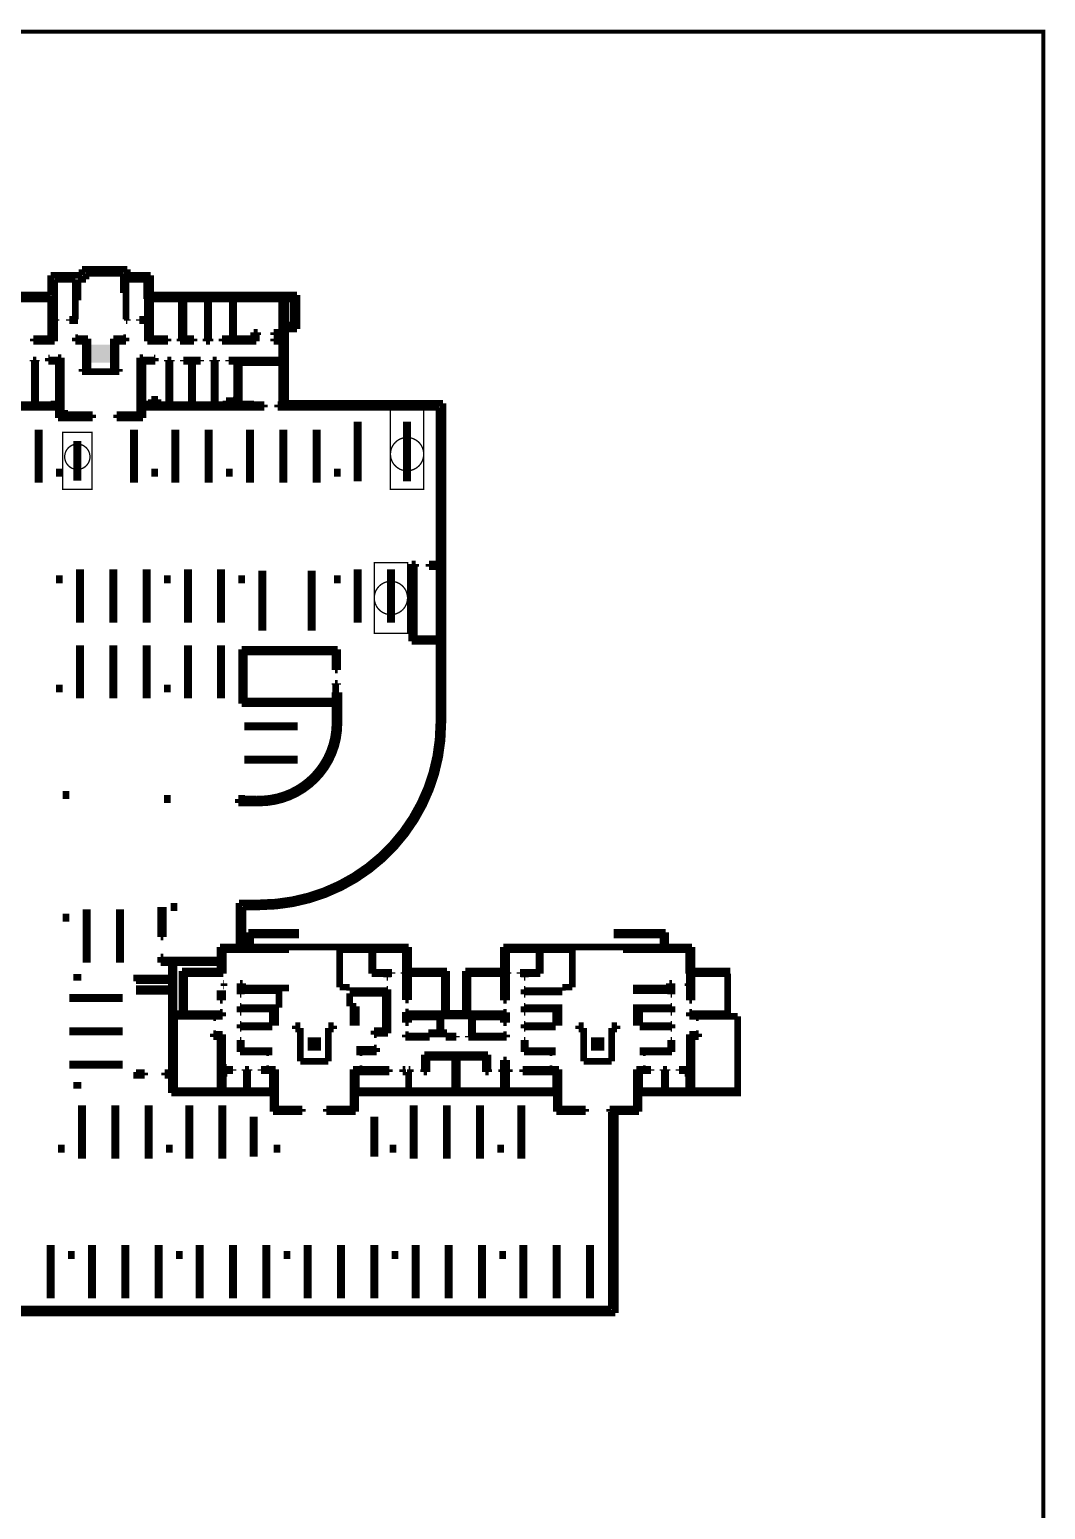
# Model space of a CAD drawing. Header units: millimetres. Extents: x 0 to 1249171, y -42321 to 335084.
# Drawn here: x 872781 to 949071, y 223850 to 334984 of the extents above; entities that cross this region are included whole.
import ezdxf

# ---------------------------------------------------------------- set-up
doc = ezdxf.new("R2010")
doc.units = ezdxf.units.MM
doc.header["$LTSCALE"] = 1000
doc.linetypes.add('A6-DK-B1F$0$HIDDEN2', pattern=[4.7625, 3.175, -1.5875])
for name, color, linetype in [('A6-DK-B1F$0$A-PRKG', 175, 'A6-DK-B1F$0$HIDDEN2'), ('P_core', 1, 'Continuous'), ('P_lot', 5, 'Continuous'), ('留孔', 1, 'Continuous')]:
    doc.layers.add(name, color=color, linetype=linetype)
doc.layers.add('P_wall', color=7, linetype='Continuous', lineweight=50)
doc.layers.get('0').off()
doc.layers.get('A6-DK-B1F$0$A-PRKG').off()

# ---------------------------------------------------------------- blocks, each defined once
blk = doc.blocks.new('A6-DK-B1F$0$wzatcw')
at = {"extrusion": (-5.18032e-09, -4.99617e-22, 1), "elevation": 0}
blk.add_lwpolyline([(3350, 5500), (2450, 200), (1550, 5500)], dxfattribs=at)
blk.add_lwpolyline([(3350, 5500), (1550, 5500), (1550, 200), (3350, 200)], close=True, dxfattribs=at)
at = {"layer": 'P_lot', "const_width": 600, "elevation": 0}
blk.add_lwpolyline([(2450, 5100), (2450, 600)], dxfattribs=at)
blk = doc.blocks.new('A6-DK-B1F$0$标准车位')
blk.add_lwpolyline([(350, 4600), (1250, 0), (2150, 4600)])
blk.add_lwpolyline([(350, 4600), (2150, 4600), (2150, 0), (350, 0)], close=True)
at = {"layer": 'P_lot', "const_width": 600}
blk.add_lwpolyline([(1250, 300), (1250, 4300)], dxfattribs=at)
blk = doc.blocks.new('A6-DK-B1F$0$$0$A$C46FA2BC5')
at = {"layer": 'P_lot', "const_width": 600}
blk.add_lwpolyline([(-1100, -650), (-1100, -3650)], dxfattribs=at)

msp = doc.modelspace()

# ---------------------------------------------------------------- linework, layer by layer
at = {"layer": 'P_core'}
for points in [[(878817, 309980), (877417, 309980), (878817, 311330), (877417, 311330)], [(893667, 259310), (894667, 259310), (893667, 258310), (894667, 258310)], [(915947, 259310), (914947, 259310), (915947, 258310), (914947, 258310)]]:
    msp.add_solid(points, dxfattribs=at)
at = {"layer": 'P_wall', "const_width": 300}
msp.add_lwpolyline([(710902, 334834), (948921, 334834), (948921, -42071), (710902, -42071)], close=True, dxfattribs=at)
at = {"layer": 'P_wall', "const_width": 500}
for points in [[(874357, 316525), (876227, 316525)], [(874357, 315055), (874357, 316525)], [(874367, 316525), (876707, 316525)], [(874367, 315055), (874367, 316525)], [(876707, 316975), (880127, 316975)], [(876707, 316525), (876707, 316975)], [(877007, 316605), (877007, 316225)], [(877207, 316605), (877007, 316605)], [(877207, 316675), (877207, 316605)], [(879827, 316675), (877207, 316675)], [(879827, 315205), (879827, 316675)], [(881877, 316525), (880077, 316525)], [(880127, 316975), (880127, 316525)], [(880127, 316525), (881867, 316525)], [(881867, 316525), (881867, 315055)], [(881877, 316525), (881877, 315055)], [(874657, 316225), (874657, 313215)], [(874657, 316225), (876227, 316225)], [(874667, 316225), (874667, 314755)], [(876207, 316225), (874667, 316225)], [(876207, 314655), (876207, 316225)], [(876227, 316225), (876227, 313215)], [(876407, 316225), (876407, 314655)], [(877007, 316225), (876407, 316225)], [(880027, 316225), (880027, 315205)], [(881567, 316225), (880027, 316225)], [(881627, 316225), (880027, 316225)], [(880027, 313215), (880027, 316225)], [(881567, 314755), (881567, 316225)], [(881627, 311575), (881627, 316225)], [(853927, 315055), (874357, 315055)], [(868517, 315055), (874367, 315055)], [(872057, 314805), (874357, 314805)], [(873242, 314805), (872057, 314805)], [(874667, 314755), (872067, 314755)], [(874357, 311775), (874357, 314805)], [(876407, 314655), (876207, 314655)], [(880027, 315205), (879827, 315205)], [(884177, 314755), (881567, 314755)], [(881867, 315055), (892017, 315055)], [(892017, 315055), (881877, 315055)], [(881877, 311775), (881877, 314805)], [(881877, 314805), (884177, 314805)], [(884177, 314805), (884177, 311765)], [(884177, 311765), (884177, 314805)], [(884177, 311575), (884177, 314755)], [(884357, 311765), (884357, 314805)], [(884357, 311765), (884357, 314805)], [(884357, 314805), (886132, 314805)], [(884377, 314755), (884377, 311775)], [(891717, 314754), (884377, 314755)], [(886132, 311775), (886132, 314805)], [(886232, 311775), (886232, 314805)], [(886232, 314805), (888007, 314805)], [(888007, 311775), (888007, 314805)], [(888007, 314805), (891767, 314805)], [(888107, 311775), (888107, 314805)], [(891717, 311775), (891717, 314754)], [(891767, 312390), (891767, 314805)], [(892016, 310175), (892017, 315055)], [(892017, 315055), (892867, 315055)], [(892017, 315055), (892017, 312805)], [(892867, 315055), (892017, 315055)], [(892017, 314805), (892617, 314805)], [(892567, 314755), (892017, 314755)], [(892567, 312805), (892567, 314755)], [(892617, 314805), (892617, 312755)], [(892867, 315055), (892867, 312505)], [(892867, 312505), (892867, 315055)], [(874657, 313215), (874757, 313215)], [(874757, 313215), (874757, 313115)], [(875757, 313215), (875757, 313115)], [(875757, 313215), (876227, 313215)], [(880127, 313215), (880027, 313215)], [(880127, 313215), (880127, 313115)], [(881027, 313215), (881627, 313215)], [(881027, 313215), (881027, 313115)], [(874657, 313115), (874657, 311575)], [(874657, 313115), (874757, 313115)], [(875757, 313115), (876407, 313115)], [(880127, 313115), (880027, 313115)], [(881627, 313115), (881027, 313115)], [(889617, 312255), (889617, 311775)], [(889917, 312255), (889617, 312255)], [(889817, 312055), (889817, 311575)], [(889917, 312055), (889817, 312055)], [(889917, 312055), (889917, 312255)], [(891767, 312255), (891117, 312255)], [(891117, 312055), (891117, 312255)], [(891767, 312055), (891117, 312055)], [(891767, 310175), (891767, 312390)], [(892017, 312805), (892567, 312805)], [(892617, 312755), (892017, 312755)], [(892867, 312505), (892017, 312505)], [(892017, 312505), (892017, 306925)], [(892017, 312505), (892867, 312505)], [(873057, 311775), (873057, 311575)], [(873057, 311775), (874357, 311775)], [(873057, 311575), (874657, 311575)], [(876207, 311855), (876207, 311575)], [(876407, 311855), (876207, 311855)], [(876207, 311575), (876957, 311575)], [(876407, 311775), (876407, 311855)], [(877157, 311775), (876407, 311775)], [(876957, 311775), (876957, 309305)], [(876957, 311575), (876957, 309305)], [(877157, 309305), (877157, 311775)], [(879077, 311775), (879827, 311775)], [(879077, 309305), (879077, 311775)], [(879277, 311775), (879277, 309305)], [(879277, 311575), (879277, 309305)], [(880027, 311575), (879277, 311575)], [(879827, 311855), (880027, 311855)], [(879827, 311775), (879827, 311855)], [(880027, 311855), (880027, 311575)], [(883177, 311575), (881627, 311575)], [(883177, 311775), (881877, 311775)], [(883177, 311575), (883177, 311775)], [(884077, 311575), (884077, 311775)], [(885132, 311775), (884077, 311775)], [(885132, 311575), (884077, 311575)], [(884757, 311575), (884177, 311575)], [(884377, 311775), (884757, 311775)], [(884757, 311775), (884757, 311575)], [(885132, 311775), (885132, 311575)], [(886032, 311775), (886132, 311775)], [(886032, 311775), (886032, 311575)], [(886332, 311575), (886032, 311575)], [(886232, 311775), (886332, 311775)], [(886332, 311775), (886332, 311575)], [(887232, 311775), (887232, 311575)], [(887232, 311775), (888007, 311775)], [(889817, 311575), (887232, 311575)], [(889617, 311775), (888007, 311775)], [(891117, 311775), (891717, 311775)], [(891117, 311575), (891117, 311775)], [(891717, 311575), (891117, 311575)], [(891717, 306925), (891717, 311575)], [(873047, 310075), (873047, 310175)], [(873297, 310175), (873047, 310175)], [(873047, 310075), (873147, 310075)], [(873147, 306825), (873147, 310075)], [(873247, 310075), (873297, 310075)], [(873247, 306825), (873247, 310075)], [(873297, 310075), (873297, 310175)], [(874197, 310325), (874297, 310325)], [(874197, 310175), (874197, 310325)], [(874927, 310175), (874197, 310175)], [(874197, 310075), (874197, 310175)], [(874927, 310075), (874197, 310075)], [(874297, 310325), (874297, 310175)], [(874927, 310175), (874927, 310355)], [(874927, 310355), (875127, 310355)], [(874927, 306875), (874927, 310355)], [(875177, 310355), (874927, 310355)], [(874927, 306825), (874927, 310075)], [(874927, 306825), (874927, 310075)], [(875127, 310355), (875127, 306875)], [(875177, 306075), (875177, 310355)], [(881057, 310355), (881057, 306825)], [(881307, 310355), (881057, 310355)], [(881107, 310355), (881307, 310355)], [(881107, 310155), (881107, 310355)], [(881107, 306875), (881107, 310155)], [(881307, 306825), (881307, 310355)], [(881307, 310355), (881307, 306875)], [(881307, 310175), (881657, 310175)], [(881857, 310075), (881307, 310075)], [(881657, 310175), (881757, 310175)], [(881757, 310175), (882227, 310175)], [(882227, 310075), (881857, 310075)], [(882127, 310325), (882127, 310175)], [(882227, 310325), (882127, 310325)], [(882227, 310175), (882227, 310325)], [(882227, 310075), (882227, 310175)], [(883127, 310075), (883127, 310175)], [(883127, 310175), (883427, 310175)], [(883427, 310075), (883127, 310075)], [(883227, 306625), (883227, 310075)], [(883327, 306825), (883327, 310075)], [(883427, 310075), (883427, 310175)], [(884327, 310075), (884327, 310175)], [(884327, 310175), (885627, 310175)], [(884927, 310075), (884327, 310075)], [(884927, 306825), (884927, 310075)], [(885027, 306825), (885027, 310075)], [(885627, 310075), (885027, 310075)], [(885627, 310075), (885027, 310075)], [(885627, 310075), (885627, 310175)], [(886527, 310075), (886527, 310175)], [(886527, 310175), (886827, 310175)], [(886627, 310075), (886527, 310075)], [(886627, 306825), (886627, 310075)], [(886727, 306825), (886727, 310075)], [(886827, 310075), (886727, 310075)], [(886827, 310075), (886827, 310175)], [(887727, 310075), (887727, 310175)], [(887727, 310175), (888327, 310175)], [(888327, 310075), (887727, 310075)], [(888327, 310175), (888327, 306625)], [(888327, 310175), (892017, 310175)], [(888327, 306625), (888327, 310075)], [(888527, 309975), (888527, 306825)], [(888527, 309975), (891767, 309975)], [(891767, 309975), (891767, 306825)], [(892017, 310175), (892017, 306650)], [(876707, 309505), (876707, 309305)], [(876957, 309505), (876707, 309505)], [(876707, 309305), (876957, 309305)], [(876957, 309305), (877157, 309305)], [(877567, 309305), (876957, 309305)], [(879277, 309305), (877567, 309305)], [(879277, 309305), (879077, 309305)], [(879277, 309505), (879527, 309505)], [(879527, 309305), (879277, 309305)], [(879527, 309505), (879527, 309305)], [(874927, 306625), (853357, 306625)], [(871467, 306825), (873147, 306825)], [(873247, 306825), (874927, 306825)], [(874367, 306875), (874927, 306875)], [(874367, 306625), (874367, 306875)], [(874927, 306625), (874367, 306625)], [(874927, 305825), (874927, 306625)], [(874927, 305825), (874927, 306625)], [(875127, 306875), (875177, 306875)], [(875177, 306875), (875177, 306425)], [(881057, 306875), (881057, 306075)], [(881107, 306875), (881057, 306875)], [(883227, 306825), (881057, 306825)], [(881057, 306075), (881057, 306825)], [(881107, 306875), (881107, 306875)], [(881307, 306875), (881307, 306875)], [(881932, 306875), (881307, 306875)], [(881307, 306625), (881932, 306625)], [(881307, 305825), (881307, 306625)], [(881307, 305825), (881307, 306625)], [(888327, 306625), (881307, 306625)], [(881932, 306625), (881932, 307225)], [(881932, 307225), (882432, 307225)], [(881932, 306625), (881932, 306875)], [(882432, 306625), (881932, 306625)], [(882432, 307225), (882432, 306625)], [(884927, 306825), (883327, 306825)], [(886627, 306825), (885027, 306825)], [(886727, 306825), (888327, 306825)], [(887532, 307125), (888132, 307125)], [(887532, 306625), (887532, 307125)], [(887532, 306625), (887532, 306875)], [(889632, 306625), (887532, 306625)], [(888132, 306625), (887532, 306625)], [(888132, 307125), (888132, 306875)], [(888132, 306875), (888317, 306875)], [(888317, 307425), (888517, 307425)], [(888317, 306875), (888317, 307425)], [(888327, 306625), (890417, 306625)], [(888517, 307425), (888517, 306875)], [(888517, 306875), (889632, 306875)], [(888527, 306825), (890417, 306825)], [(889632, 306875), (889632, 306625)], [(890417, 306624), (890417, 306824)], [(891417, 306825), (891767, 306825)], [(891417, 306624), (891417, 306824)], [(891417, 306625), (892017, 306625)], [(891717, 306925), (891717, 306925)], [(891717, 306625), (891717, 306925)], [(892017, 306625), (891717, 306625)], [(892017, 306925), (893115, 306925)], [(892017, 306925), (892017, 306625)], [(903817, 306925), (892017, 306925)], [(892017, 306625), (892017, 306625)], [(893115, 306625), (892017, 306625)], [(892017, 306625), (903517, 306625)], [(893115, 306925), (893115, 306625)], [(903517, 306625), (903517, 282900)], [(903817, 282900), (903817, 306925)], [(874927, 305825), (874927, 306425)], [(875427, 305825), (874927, 305825)], [(876067, 305825), (874927, 305825)], [(877526, 305825), (874927, 305825)], [(875177, 306425), (875427, 306425)], [(877526, 306075), (875177, 306075)], [(875427, 306425), (875427, 306075)], [(875427, 306075), (876067, 306075)], [(876067, 306075), (876067, 305825)], [(877526, 306075), (877526, 305825)], [(879326, 306075), (879326, 305825)], [(881057, 306075), (879326, 306075)], [(881307, 305825), (879326, 305825)], [(880167, 306075), (880167, 305825)], [(881057, 306075), (880167, 306075)], [(880167, 305825), (881307, 305825)], [(875017, 302000), (875017, 301400)], [(882182, 302000), (882182, 301400)], [(887782, 302000), (887782, 301400)], [(895882, 302000), (895882, 301400)], [(901467, 289481), (901467, 294850)], [(901467, 294850), (901767, 294850)], [(901667, 289528), (901667, 294650)], [(901667, 294650), (901767, 294650)], [(901767, 294850), (901767, 294650)], [(902767, 294850), (903517, 294850)], [(902767, 294850), (902767, 294650)], [(902767, 294650), (903517, 294650)], [(875017, 294000), (875017, 293400)], [(883117, 294000), (883117, 293400)], [(888717, 294000), (888717, 293400)], [(895882, 294000), (895882, 293400)], [(901467, 289050), (901467, 289481)], [(901467, 289050), (903517, 289050)], [(901667, 289250), (901667, 289528)], [(901667, 289250), (903517, 289250)], [(888717, 284350), (888717, 288450)], [(895917, 288450), (888717, 288450)], [(888917, 284550), (888917, 288250)], [(895717, 288250), (888917, 288250)], [(895717, 286900), (895717, 288250)], [(895917, 286900), (895917, 288450)], [(895917, 286900), (895717, 286900)], [(875017, 285800), (875017, 285200)], [(883117, 285800), (883117, 285200)], [(888717, 285800), (888717, 285200)], [(895717, 285800), (895717, 285900)], [(895917, 285900), (895717, 285900)], [(895767, 285800), (895767, 285200)], [(895917, 285800), (895917, 285900)], [(895717, 284350), (888717, 284350)], [(895717, 284550), (888917, 284550)], [(895717, 285200), (896017, 285200)], [(895717, 282900), (895717, 285200)], [(896017, 285200), (896017, 282900)], [(875517, 277800), (875517, 277200)], [(883117, 277500), (883117, 276900)], [(888467, 277200), (889790, 277200)], [(888467, 276900), (888467, 277200)], [(890017, 276900), (888467, 276900)], [(888717, 277500), (888717, 276900)], [(882617, 269100), (882617, 266829)], [(882817, 269100), (882817, 266829)], [(883617, 269400), (883617, 268800)], [(888517, 269400), (888517, 266100)], [(890017, 269400), (888517, 269400)], [(888517, 269100), (888517, 266100)], [(888717, 269100), (888717, 266100)], [(888817, 269100), (890017, 269100)], [(888817, 266100), (888817, 269100)], [(875517, 268600), (875517, 268000)], [(882817, 266829), (882617, 266829)], [(889197, 267190), (889197, 266090)], [(893017, 267190), (889197, 267190)], [(889397, 266990), (889397, 265890)], [(893017, 266990), (889397, 266990)], [(916647, 267190), (920547, 267190)], [(916647, 266990), (920347, 266990)], [(920347, 266990), (920347, 265890)], [(920547, 267190), (920547, 266090)], [(887077, 266090), (887077, 264290)], [(889197, 266090), (887077, 266090)], [(887327, 265890), (887327, 264090)], [(889397, 265890), (887327, 265890)], [(888517, 266100), (888817, 266100)], [(889397, 266090), (892257, 266090)], [(889397, 265890), (892257, 265890)], [(896077, 266090), (892257, 266090)], [(896057, 265890), (896057, 263070)], [(901257, 266090), (896077, 266090)], [(901007, 265890), (896077, 265890)], [(898467, 264090), (898467, 265890)], [(898567, 264190), (898567, 265890)], [(901007, 264090), (901007, 265890)], [(901257, 264290), (901257, 266090)], [(908357, 266090), (908357, 264290)], [(913537, 266090), (908357, 266090)], [(908607, 265890), (908607, 264090)], [(913537, 265890), (908607, 265890)], [(911047, 264190), (911047, 265890)], [(911147, 264090), (911147, 265890)], [(913537, 266090), (917357, 266090)], [(913537, 265890), (913537, 263070)], [(913537, 265890), (913537, 263070)], [(920347, 266090), (917357, 266090)], [(920347, 266090), (917357, 266090)], [(920347, 265890), (917357, 265890)], [(920347, 265890), (917357, 265890)], [(920347, 265890), (922287, 265890)], [(920547, 266090), (922537, 266090)], [(922287, 265890), (922287, 264090)], [(922537, 266090), (922537, 264290)], [(882617, 265329), (882617, 264900)], [(882817, 265329), (882617, 265329)], [(882617, 264900), (887067, 264900)], [(882817, 265329), (882817, 265100)], [(882817, 265100), (887067, 265100)], [(883417, 263755), (883417, 265100)], [(883617, 261090), (883617, 264900)], [(884217, 264290), (884217, 261090)], [(887077, 264290), (884217, 264290)], [(887077, 264290), (884217, 264290)], [(904117, 264290), (901257, 264290)], [(904117, 261100), (904117, 264290)], [(905497, 264290), (905497, 261100)], [(908357, 264290), (905497, 264290)], [(922537, 264290), (925397, 264290)], [(876667, 263805), (876067, 263805)], [(880567, 263755), (883417, 263755)], [(880767, 263555), (883417, 263555)], [(883417, 262955), (883417, 263555)], [(884417, 264090), (884417, 260890)], [(887327, 264090), (884417, 264090)], [(887327, 263350), (887377, 263350)], [(887377, 263150), (887327, 263150)], [(887377, 263350), (887377, 263150)], [(888777, 263350), (888577, 263350)], [(888577, 263350), (888577, 263150)], [(888577, 262810), (888577, 263150)], [(888777, 263010), (888777, 263350)], [(899997, 264090), (898467, 264090)], [(898567, 264190), (899997, 264190)], [(899607, 263800), (899607, 264090)], [(899707, 263800), (899607, 263800)], [(899707, 263800), (899707, 264090)], [(899997, 264190), (899997, 264090)], [(900897, 264190), (901007, 264190)], [(900897, 264190), (900897, 264090)], [(901007, 264090), (900897, 264090)], [(901007, 262100), (901007, 264090)], [(903917, 264090), (901007, 264090)], [(901257, 262100), (901257, 264090)], [(903917, 260900), (903917, 264090)], [(905697, 264090), (905697, 260900)], [(908607, 264090), (905697, 264090)], [(908357, 262090), (908357, 264090)], [(908717, 264190), (908607, 264190)], [(908607, 264090), (908717, 264090)], [(908607, 262090), (908607, 264090)], [(908717, 264190), (908717, 264090)], [(911047, 264190), (909617, 264190)], [(909617, 264190), (909617, 264090)], [(909617, 264090), (911147, 264090)], [(909907, 263800), (909907, 264090)], [(909907, 263800), (910007, 263800)], [(910007, 263800), (910007, 264090)], [(920837, 263350), (921037, 263350)], [(920837, 263010), (920837, 263350)], [(921037, 263350), (921037, 263150)], [(921037, 262810), (921037, 263150)], [(922237, 263350), (922337, 263350)], [(922237, 263350), (922237, 263150)], [(922237, 263150), (922337, 263150)], [(922287, 264090), (925197, 264090)], [(922337, 264090), (922337, 263350)], [(922337, 263150), (922337, 262090)], [(922537, 264090), (922537, 262090)], [(925197, 264090), (925197, 260890)], [(883417, 262955), (880767, 262955)], [(883417, 262755), (880767, 262755)], [(883417, 261090), (883417, 262755)], [(887077, 262820), (887077, 262090)], [(887277, 262090), (887077, 262090)], [(887277, 262820), (887277, 262090)], [(891507, 262810), (888577, 262810)], [(888577, 262540), (888577, 262810)], [(888677, 262540), (888577, 262540)], [(888677, 262540), (888677, 262810)], [(891507, 263010), (888777, 263010)], [(891507, 263010), (891507, 261540)], [(892257, 263010), (891507, 263010)], [(896077, 263070), (896827, 263070)], [(896827, 262800), (896827, 263070)], [(896827, 262800), (899607, 262800)], [(899507, 262600), (896827, 262600)], [(896827, 261640), (896827, 262600)], [(899507, 259810), (899507, 262600)], [(899607, 262800), (899607, 262900)], [(899707, 262900), (899607, 262900)], [(899707, 262800), (899707, 262900)], [(899707, 259610), (899707, 262800)], [(901257, 262100), (901007, 262100)], [(908357, 262090), (908607, 262090)], [(909907, 262800), (909907, 262900)], [(909907, 262900), (910007, 262900)], [(909907, 262800), (909907, 262540)], [(910007, 262540), (909907, 262540)], [(910007, 262800), (910007, 262900)], [(912787, 262800), (910007, 262800)], [(910007, 262700), (910007, 262540)], [(912787, 262700), (910007, 262700)], [(912787, 262800), (912787, 263070)], [(913537, 263070), (912787, 263070)], [(918107, 263010), (920837, 263010)], [(918107, 262810), (921037, 262810)], [(920937, 262540), (920937, 262810)], [(920937, 262540), (920937, 262810)], [(920937, 262540), (921037, 262540)], [(921037, 262540), (921037, 262810)], [(921037, 262540), (921037, 262810)], [(922337, 262090), (922537, 262090)], [(883417, 261090), (883417, 255110)], [(884217, 261090), (883417, 261090)], [(884417, 261090), (887077, 261090)], [(887077, 261190), (887277, 261190)], [(887077, 261090), (887077, 261190)], [(887277, 261190), (887277, 260890)], [(887277, 261190), (887277, 260890)], [(888577, 261190), (888577, 261640)], [(888677, 261640), (888577, 261640)], [(888677, 261190), (888577, 261190)], [(888677, 261540), (888677, 261640)], [(891507, 261540), (888677, 261540)], [(888677, 261190), (888677, 261440)], [(891007, 261440), (888677, 261440)], [(891007, 260190), (891007, 261440)], [(891507, 261440), (891257, 261440)], [(891257, 260190), (891257, 261440)], [(897327, 261640), (896827, 261640)], [(897077, 261440), (896827, 261440)], [(897077, 260190), (897077, 261440)], [(897327, 260190), (897327, 261640)], [(901007, 260400), (901007, 261200)], [(901257, 261200), (901007, 261200)], [(901257, 260400), (901257, 261200)], [(901257, 261090), (903917, 261090)], [(905497, 261100), (904117, 261100)], [(908357, 261090), (905697, 261090)], [(908357, 260400), (908357, 261190)], [(908357, 261190), (908607, 261190)], [(908607, 260400), (908607, 261190)], [(909907, 261640), (909907, 261190)], [(910007, 261640), (909907, 261640)], [(910007, 261190), (909907, 261190)], [(910007, 261640), (910007, 261540)], [(912787, 261540), (910007, 261540)], [(910007, 261440), (910007, 261190)], [(912287, 261440), (910007, 261440)], [(910007, 261290), (910007, 261190)], [(912287, 260190), (912287, 261440)], [(912787, 261440), (912537, 261440)], [(912537, 260190), (912537, 261440)], [(918107, 261540), (920937, 261540)], [(918107, 261440), (918357, 261440)], [(918357, 260190), (918357, 261440)], [(918607, 261440), (920937, 261440)], [(918607, 260190), (918607, 261440)], [(920937, 261540), (920937, 261640)], [(920937, 261540), (920937, 261640)], [(920937, 261640), (921037, 261640)], [(920937, 261190), (920937, 261440)], [(920937, 261190), (921037, 261190)], [(921037, 261190), (921037, 261640)], [(922337, 261190), (922337, 261090)], [(922337, 261190), (922537, 261190)], [(922337, 260890), (922337, 261090)], [(922537, 261190), (922537, 261090)], [(922537, 261090), (925197, 261090)], [(883667, 260890), (883667, 255310)], [(884417, 260890), (883667, 260890)], [(884417, 260890), (886577, 260890)], [(886577, 260890), (886577, 260790)], [(886777, 260790), (886577, 260790)], [(886777, 260890), (886777, 260790)], [(887277, 260890), (886777, 260890)], [(888577, 259990), (888577, 260290)], [(888677, 260290), (888577, 260290)], [(888677, 259990), (888577, 259990)], [(888677, 260190), (888677, 260290)], [(891007, 260190), (888677, 260190)], [(891007, 260090), (888677, 260090)], [(888677, 260090), (888677, 259990)], [(892727, 260190), (892727, 259940)], [(892727, 260190), (893107, 260190)], [(892727, 259940), (892857, 259940)], [(893107, 260010), (893107, 257490)], [(895607, 260190), (895227, 260190)], [(895227, 257490), (895227, 260010)], [(895607, 259940), (895477, 259940)], [(895607, 260190), (895607, 259940)], [(898657, 259810), (899507, 259810)], [(898657, 259510), (898657, 259810)], [(901257, 260400), (901007, 260400)], [(901257, 260840), (903567, 260840)], [(903567, 260840), (903567, 259650)], [(903667, 260900), (905947, 260900)], [(903667, 260900), (903667, 259650)], [(905697, 260900), (903917, 260900)], [(905947, 260900), (905947, 259400)], [(908347, 260840), (906047, 260840)], [(906047, 260840), (906047, 259400)], [(908357, 260400), (908607, 260400)], [(910007, 260290), (909907, 260290)], [(909907, 259990), (909907, 260290)], [(910007, 259990), (909907, 259990)], [(910007, 260290), (910007, 260190)], [(910007, 260190), (912287, 260190)], [(910007, 259990), (910007, 260090)], [(910007, 260090), (912287, 260090)], [(910947, 260190), (912287, 260190)], [(910947, 260090), (912287, 260090)], [(914007, 260190), (914007, 259940)], [(914007, 260190), (914387, 260190)], [(914007, 259940), (914137, 259940)], [(914387, 260010), (914387, 257490)], [(916887, 260190), (916507, 260190)], [(916507, 257490), (916507, 260010)], [(916887, 259940), (916757, 259940)], [(916887, 260190), (916887, 259940)], [(918607, 260190), (920937, 260190)], [(918607, 260090), (920937, 260090)], [(918607, 260090), (920937, 260090)], [(920937, 260190), (920937, 260290)], [(920937, 260290), (921037, 260290)], [(920937, 260090), (920937, 259990)], [(920937, 260090), (920937, 259990)], [(920937, 259990), (921037, 259990)], [(920937, 259990), (921037, 259990)], [(921037, 259990), (921037, 260290)], [(921037, 259990), (921037, 260090)], [(925197, 260890), (922337, 260890)], [(922837, 260890), (922837, 260790)], [(922837, 260790), (923037, 260790)], [(923037, 260890), (923037, 260790)], [(925197, 260890), (925947, 260890)], [(925947, 260890), (925947, 259189)], [(886577, 259590), (886577, 259340)], [(886777, 259590), (886577, 259590)], [(886577, 259340), (887077, 259340)], [(886777, 259590), (886777, 259540)], [(886777, 259540), (887277, 259540)], [(887077, 259340), (887077, 255310)], [(887277, 259540), (887277, 257310)], [(888577, 258190), (888577, 259090)], [(888677, 259090), (888577, 259090)], [(888677, 258290), (888677, 259090)], [(888677, 258990), (888677, 259090)], [(898657, 259510), (898857, 259510)], [(898857, 259610), (899707, 259610)], [(898857, 259510), (898857, 259610)], [(901007, 259300), (901007, 259500)], [(901257, 259500), (901007, 259500)], [(901007, 259300), (902817, 259300)], [(901257, 259400), (901257, 259500)], [(901257, 259400), (902717, 259400)], [(902717, 259650), (903567, 259650)], [(902717, 259400), (902717, 259650)], [(902817, 259550), (904017, 259550)], [(902817, 259300), (902817, 259550)], [(903667, 259650), (904117, 259650)], [(904017, 259550), (904017, 259300)], [(904017, 259300), (904827, 259300)], [(904117, 259650), (904117, 259400)], [(904117, 259400), (904827, 259400)], [(904827, 259400), (904787, 259400)], [(904827, 259300), (904787, 259300)], [(904827, 259300), (904827, 259400)], [(904827, 259300), (904827, 259400)], [(905947, 259400), (905727, 259400)], [(905727, 259300), (905727, 259400)], [(908607, 259300), (905727, 259300)], [(908357, 259400), (906047, 259400)], [(908357, 259400), (908357, 259500)], [(908357, 259500), (908607, 259500)], [(908607, 259500), (908607, 259300)], [(910007, 259090), (909907, 259090)], [(909907, 258190), (909907, 259090)], [(910007, 258990), (910007, 259090)], [(910007, 258290), (910007, 259090)], [(920937, 258290), (920937, 259090)], [(920937, 259090), (921037, 259090)], [(920937, 259090), (921037, 259090)], [(921037, 258190), (921037, 259090)], [(922337, 259540), (922337, 256690)], [(922837, 259540), (922337, 259540)], [(922537, 259340), (922537, 255310)], [(923037, 259340), (922537, 259340)], [(922837, 259590), (922837, 259540)], [(922837, 259590), (923037, 259590)], [(923037, 259590), (923037, 259340)], [(925947, 259189), (925947, 257110)], [(890567, 258190), (888577, 258190)], [(891007, 258290), (888677, 258290)], [(890567, 258140), (890567, 258190)], [(890767, 258140), (890567, 258140)], [(891007, 258190), (890767, 258190)], [(890767, 258140), (890767, 258190)], [(898657, 258390), (897327, 258390)], [(897327, 258190), (897567, 258190)], [(897567, 258140), (897567, 258190)], [(897567, 258140), (897767, 258140)], [(897767, 258190), (898857, 258190)], [(897767, 258140), (897767, 258190)], [(898657, 258510), (898657, 258390)], [(898857, 258510), (898657, 258510)], [(898857, 258190), (898857, 258510)], [(902417, 258000), (902417, 256890)], [(904837, 258000), (902417, 258000)], [(902417, 258000), (907197, 258000)], [(902617, 257800), (904707, 257800)], [(902617, 256690), (902617, 257800)], [(904707, 257800), (904707, 255310)], [(904907, 257800), (904907, 255310)], [(906997, 257800), (904907, 257800)], [(906997, 256690), (906997, 257800)], [(907197, 258000), (907197, 256890)], [(908357, 257600), (908607, 257600)], [(908357, 255310), (908357, 257600)], [(908607, 257600), (908607, 255310)], [(911847, 258190), (909907, 258190)], [(912287, 258290), (910007, 258290)], [(911847, 258140), (911847, 258190)], [(912047, 258140), (911847, 258140)], [(912287, 258190), (912047, 258190)], [(912047, 258140), (912047, 258190)], [(918607, 258290), (920937, 258290)], [(918607, 258190), (918847, 258190)], [(918847, 258140), (918847, 258190)], [(918847, 258140), (919047, 258140)], [(919047, 258190), (921037, 258190)], [(919047, 258140), (919047, 258190)], [(881417, 256650), (880767, 256650)], [(881417, 256650), (881417, 256450)], [(883417, 256650), (882917, 256650)], [(882917, 256650), (882917, 256450)], [(887277, 257310), (887327, 257310)], [(887327, 257310), (887327, 256690)], [(887327, 256690), (887527, 256690)], [(887327, 256590), (887327, 255310)], [(887627, 256590), (887327, 256590)], [(887527, 256890), (888067, 256890)], [(887527, 256690), (887527, 256890)], [(887627, 256790), (887627, 256590)], [(888067, 256790), (887627, 256790)], [(888067, 256890), (888067, 256790)], [(889267, 256890), (888967, 256890)], [(888967, 256890), (888967, 256790)], [(888967, 256790), (889067, 256790)], [(889067, 256790), (889067, 255310)], [(889167, 256890), (889267, 256890)], [(889267, 256790), (889167, 256790)], [(889167, 256790), (889167, 255310)], [(889167, 256790), (889267, 256790)], [(889267, 256890), (889267, 256790)], [(890567, 256890), (890167, 256890)], [(890167, 256890), (890167, 256790)], [(891007, 256790), (890167, 256790)], [(890567, 256890), (890567, 256940)], [(890767, 256940), (890567, 256940)], [(890767, 256890), (890767, 256940)], [(891257, 256890), (890767, 256890)], [(891007, 256790), (891007, 255310)], [(891257, 256890), (891257, 255310)], [(893107, 257490), (895227, 257490)], [(897077, 256890), (897567, 256890)], [(897077, 256890), (897077, 255310)], [(897327, 256690), (899807, 256690)], [(897327, 256690), (897327, 255310)], [(897567, 256940), (897767, 256940)], [(897567, 256890), (897567, 256940)], [(897567, 256940), (897767, 256940)], [(897767, 256890), (897767, 256940)], [(897767, 256890), (899807, 256890)], [(899807, 256890), (899807, 256690)], [(900807, 256890), (901007, 256890)], [(900807, 256890), (900807, 256690)], [(900807, 256690), (901007, 256690)], [(901367, 256890), (901257, 256890)], [(901257, 255310), (901257, 256690)], [(901257, 256690), (901367, 256690)], [(901367, 256890), (901367, 256690)], [(902367, 256890), (902367, 256690)], [(902417, 256890), (902367, 256890)], [(902367, 256690), (902617, 256690)], [(907247, 256690), (906997, 256690)], [(907197, 256890), (907247, 256890)], [(907247, 256890), (907247, 256690)], [(908247, 256890), (908247, 256690)], [(908247, 256890), (908357, 256890)], [(908357, 256690), (908247, 256690)], [(908357, 255310), (908357, 256690)], [(908807, 256890), (908607, 256890)], [(908807, 256690), (908607, 256690)], [(908807, 256890), (908807, 256690)], [(911847, 256890), (909807, 256890)], [(909807, 256890), (909807, 256690)], [(912287, 256690), (909807, 256690)], [(912047, 256940), (911847, 256940)], [(911847, 256890), (911847, 256940)], [(912047, 256940), (911847, 256940)], [(912047, 256890), (912047, 256940)], [(912537, 256890), (912047, 256890)], [(912287, 256690), (912287, 255310)], [(912537, 256890), (912537, 255310)], [(914387, 257490), (916507, 257490)], [(918357, 256890), (918847, 256890)], [(918357, 256890), (918357, 255310)], [(918607, 256790), (919447, 256790)], [(918607, 256790), (918607, 255310)], [(918847, 256890), (918847, 256940)], [(918847, 256940), (919047, 256940)], [(919047, 256890), (919047, 256940)], [(919047, 256890), (919447, 256890)], [(919447, 256890), (919447, 256790)], [(920347, 256890), (920647, 256890)], [(920347, 256890), (920347, 256790)], [(920447, 256890), (920347, 256890)], [(920347, 256790), (920447, 256790)], [(920447, 256790), (920347, 256790)], [(920447, 256790), (920447, 255310)], [(920547, 256790), (920547, 255310)], [(920647, 256790), (920547, 256790)], [(920647, 256890), (920647, 256790)], [(921547, 256890), (921547, 256790)], [(921547, 256890), (922087, 256890)], [(921547, 256790), (921987, 256790)], [(921987, 256790), (921987, 256590)], [(921987, 256590), (922287, 256590)], [(922087, 256890), (922087, 256690)], [(922087, 256690), (922337, 256690)], [(922287, 256590), (922287, 255310)], [(925947, 257110), (925947, 255310)], [(876667, 255705), (876067, 255705)], [(881417, 256450), (880567, 256450)], [(883417, 256450), (882917, 256450)], [(883417, 255110), (891057, 255110)], [(883667, 255310), (891257, 255310)], [(891057, 255110), (891057, 253710)], [(891257, 255310), (891257, 253910)], [(897077, 255310), (912537, 255310)], [(897077, 253910), (897077, 255310)], [(897277, 255110), (912337, 255110)], [(897277, 253710), (897277, 255110)], [(912337, 255110), (912337, 253710)], [(912537, 255310), (912537, 253910)], [(918357, 255310), (918357, 253910)], [(925947, 255310), (918357, 255310)], [(918557, 255110), (926197, 255110)], [(918557, 253710), (918557, 255110)], [(891057, 253710), (893267, 253710)], [(891257, 253910), (893267, 253910)], [(893267, 253710), (893267, 253910)], [(895067, 253710), (895067, 253910)], [(895067, 253910), (897077, 253910)], [(895067, 253710), (897277, 253710)], [(912337, 253710), (914547, 253710)], [(912537, 253910), (914547, 253910)], [(914547, 253710), (914547, 253910)], [(916347, 253710), (916347, 253910)], [(918357, 253910), (916347, 253910)], [(916347, 253710), (918557, 253710)], [(916467, 253700), (916767, 253700)], [(916467, 238900), (916467, 253700)], [(916767, 253700), (916767, 238600)], [(875167, 251250), (875167, 250650)], [(883266, 251250), (883266, 250650)], [(891366, 251250), (891366, 250650)], [(900067, 251250), (900067, 250650)], [(908167, 251250), (908167, 250650)], [(875916, 243250), (875916, 242650)], [(884016, 243250), (884016, 242650)], [(892116, 243250), (892116, 242650)], [(900217, 243250), (900217, 242650)], [(908316, 243250), (908316, 242650)], [(860317, 238900), (916467, 238900)], [(916767, 238600), (860317, 238600)]]:
    msp.add_lwpolyline(points, dxfattribs=at)
for points in [[(889790, 277200, 0.4254758), (895717, 282900)], [(890017, 269100, 0.4142136), (903817, 282900)], [(890017, 269400, 0.4142136), (903517, 282900)], [(890017, 276900, 0.4142125), (896017, 282900)]]:
    msp.add_lwpolyline(points, format="xyb", dxfattribs=at)
at = {"layer": '留孔', "const_width": 100}
for points in [[(899882, 306450), (902382, 306450), (902382, 300450), (899882, 300450)], [(875267, 304750), (877467, 304750), (877467, 300450), (875267, 300450)]]:
    msp.add_lwpolyline(points, close=True, dxfattribs=at)
msp.add_lwpolyline([(877317, 302904, 1), (875417, 302904, 1)], format="xyb", close=True, dxfattribs=at)
msp.add_lwpolyline([(902382, 303100, 1), (899882, 303100, 1), (902382, 303100, 1)], format="xyb", dxfattribs=at)
at = {"layer": '留孔', "const_width": 100, "elevation": 0}
msp.add_lwpolyline([(898667, 294950), (901167, 294950), (901167, 289650), (898667, 289650)], close=True, dxfattribs=at)
msp.add_lwpolyline([(901167, 292300, 1), (898667, 292300, 1), (901167, 292300, 1)], format="xyb", dxfattribs=at)

# ---------------------------------------------------------------- block references
at = {"layer": 'A6-DK-B1F$0$A-PRKG', "linetype": 'ByBlock', "xscale": -1}
msp.add_blockref('A6-DK-B1F$0$wzatcw', (899882, 300450, 0), dxfattribs=at)
at = {"layer": 'A6-DK-B1F$0$A-PRKG', "linetype": 'ByBlock'}
msp.add_blockref('A6-DK-B1F$0$wzatcw', (898682, 300450, 0), dxfattribs=at)
at = {"layer": 'A6-DK-B1F$0$A-PRKG', "linetype": 'ByBlock', "extrusion": (5.18032e-09, 4.99113e-22, -1), "zscale": -1}
for p in [(-874717, 300650, 0), (-881882, 300650, 0), (-884982, 300650, 0), (-887482, 300650, 0), (-890582, 300650, 0), (-893082, 300650, 0), (-895582, 300650, 0), (-877817, 284450, 0), (-880317, 284450, 0), (-882817, 284450, 0), (-885917, 284450, 0), (-888417, 284450, 0), (-877967, 249900, 0), (-880467, 249900, 0), (-882967, 249900, 0), (-886016, 249900, 0), (-888516, 249900, 0), (-902867, 249900, 0), (-905367, 249900, 0), (-907867, 249900, 0), (-910967, 249900, 0)]:
    msp.add_blockref('A6-DK-B1F$0$标准车位', p, dxfattribs=at)
at = {"layer": 'A6-DK-B1F$0$A-PRKG', "xscale": -1, "rotation": 180}
for p in [(877467, 300450), (890716, 249700, 0), (899767, 249700, 0)]:
    msp.add_blockref('A6-DK-B1F$0$$0$A$C46FA2BC5', p, dxfattribs=at)
at = {"layer": 'A6-DK-B1F$0$A-PRKG', "linetype": 'ByBlock', "extrusion": (5.18032e-09, -4.99294e-22, -1), "xscale": -1, "zscale": -1, "rotation": 180}
for p in [(-877817, 294750, 0), (-880317, 294750, 0), (-882817, 294750, 0), (-885917, 294750, 0), (-888417, 294750, 0), (-898667, 294750, 0), (-901167, 294750, 0), (-878317, 269205, 0), (-880817, 269205, 0), (-875616, 244000, 0), (-878716, 244000, 0), (-881216, 244000, 0), (-883716, 244000, 0), (-886816, 244000, 0), (-889316, 244000, 0), (-891816, 244000, 0), (-894916, 244000, 0), (-897416, 244000, 0), (-899916, 244000, 0), (-903016, 244000, 0), (-905516, 244000, 0), (-908016, 244000, 0), (-911116, 244000, 0), (-913616, 244000, 0), (-916116, 244000, 0)]:
    msp.add_blockref('A6-DK-B1F$0$标准车位', p, dxfattribs=at)
at = {"layer": 'A6-DK-B1F$0$A-PRKG', "linetype": 'ByBlock', "rotation": 180}
msp.add_blockref('A6-DK-B1F$0$wzatcw', (892717, 294950, 0), dxfattribs=at)
at = {"layer": 'A6-DK-B1F$0$A-PRKG', "linetype": 'ByBlock', "xscale": -1, "rotation": 180}
msp.add_blockref('A6-DK-B1F$0$wzatcw', (891517, 294950, 0), dxfattribs=at)
at = {"layer": 'A6-DK-B1F$0$A-PRKG', "linetype": 'ByBlock', "extrusion": (4.97963e-22, -5.18032e-09, -1), "zscale": -1, "rotation": 90}
for p in [(-888617, 281400, 0), (-888617, 278900, 0)]:
    msp.add_blockref('A6-DK-B1F$0$标准车位', p, dxfattribs=at)
at = {"layer": 'A6-DK-B1F$0$A-PRKG', "linetype": 'ByBlock', "extrusion": (4.97963e-22, 5.18032e-09, -1), "xscale": -1, "zscale": -1, "rotation": 90}
for p in [(-875467, 263505, 0), (-875467, 261005, 0), (-875467, 258505, 0)]:
    msp.add_blockref('A6-DK-B1F$0$标准车位', p, dxfattribs=at)

doc.saveas('drawing.dxf')
